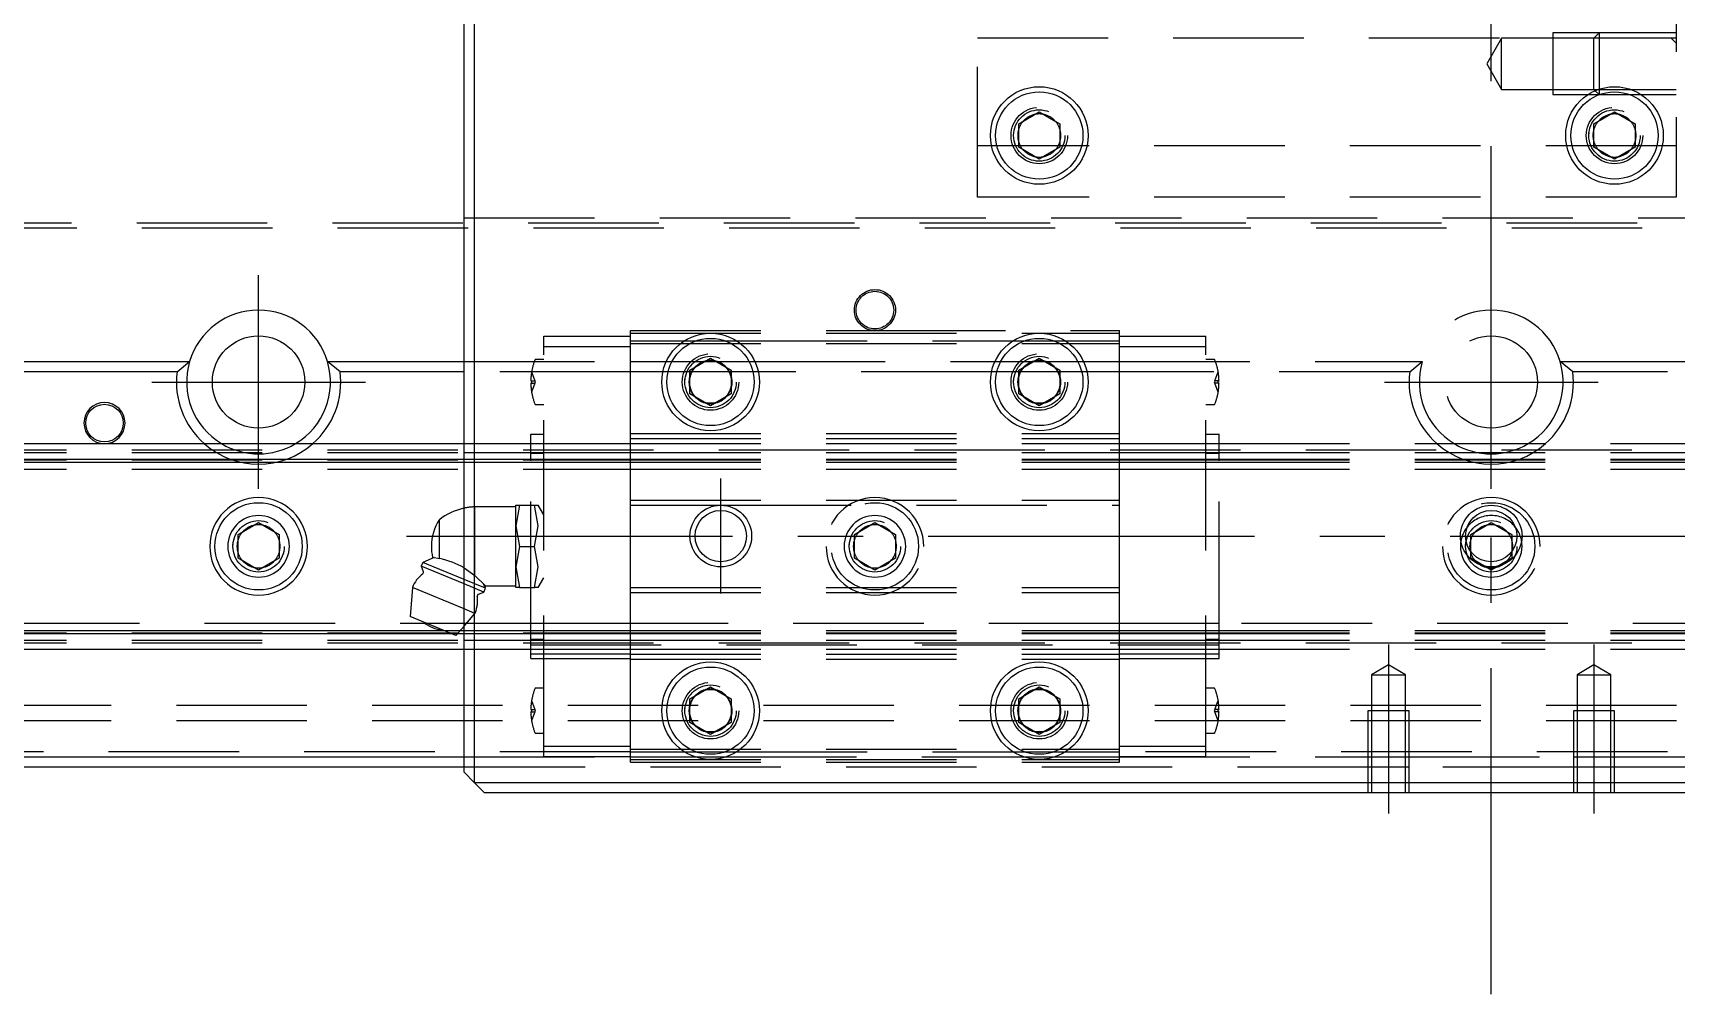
# Model space of a CAD drawing. Extents: x -10 to 1006, y -331 to 120.
# Drawn here: x 238 to 398, y -119.6 to -26 of the extents above; entities that cross this region are included whole.
import ezdxf

# ---------------------------------------------------------------- set-up
doc = ezdxf.new("R2010")
doc.units = 0
doc.linetypes.add('CENTER', pattern=[50.8, 31.75, -6.35, 6.35, -6.35])
doc.linetypes.add('DASHED', pattern=[19.05, 12.7, -6.35])
doc.layers.get('0').update_dxf_attribs({"linetype": 'CONTINUOUS'})
doc.layers.add('CENTER', color=1, linetype='CENTER')

msp = doc.modelspace()

# ---------------------------------------------------------------- linework, layer by layer
at = {"color": 7, "linetype": 'CONTINUOUS'}
for p, q in [((280, -98), (280, 98)), ((281, 99), (281, -99)), ((334, -34.85), (336, -33.69)), ((334, -37.15), (334, -34.85)), ((336, -33.69), (338, -34.85)), ((338, -34.85), (338, -37.15)), ((390, -34.85), (392, -33.69)), ((390, -37.15), (390, -34.85)), ((392, -33.69), (394, -34.85)), ((394, -34.85), (394, -37.15)), ((336, -38.31), (334, -37.15)), ((338, -37.15), (336, -38.31)), ((392, -38.31), (390, -37.15)), ((394, -37.15), (392, -38.31)), ((146.71, -58), (253.29, -58)), ((252.06, -59), (147.94, -59)), ((252.06, -59), (253.29, -58)), ((266.71, -58), (280, -58)), ((267.94, -59), (266.71, -58)), ((280, -59), (267.94, -59)), ((302, -58.85), (304, -57.69)), ((302, -61.15), (302, -58.85)), ((304, -57.69), (306, -58.85)), ((306, -58.85), (306, -61.15)), ((334, -58.85), (336, -57.69)), ((334, -61.15), (334, -58.85)), ((336, -57.69), (338, -58.85)), ((338, -58.85), (338, -61.15)), ((304, -62.31), (302, -61.15)), ((306, -61.15), (304, -62.31)), ((336, -62.31), (334, -61.15)), ((338, -61.15), (336, -62.31)), ((0, -66), (280, -66)), ((0, -67.52), (280, -67.52)), ((0, -67.8), (280, -67.8)), ((277.6, -77.18), (277.6, -73.4)), ((258, -74.85), (260, -73.69)), ((258, -77.15), (258, -74.85)), ((260, -73.69), (262, -74.85)), ((262, -74.85), (262, -77.15)), ((260, -78.31), (258, -77.15)), ((262, -77.15), (260, -78.31)), ((275.98, -77.56), (275.83, -77.93)), ((275.83, -77.93), (276.04, -78.44)), ((280, -79.66), (275.83, -77.93)), ((277.1, -77.09), (275.98, -77.56)), ((280, -79.22), (275.98, -77.56)), ((276.94, -77.07), (277.6, -77.18)), ((274.97, -80), (274.77, -82.84)), ((280, -82.09), (274.97, -80)), ((279.2, -84.68), (274.77, -82.84)), ((0, -84.2), (278.05, -84.2)), ((0, -84.48), (278.73, -84.48)), ((279.2, -84.68), (280, -83.76)), ((279.37, -84.48), (280, -84.48)), ((279.62, -84.2), (280, -84.2)), ((0, -86), (280, -86)), ((302, -90.85), (304, -89.69)), ((302, -93.15), (302, -90.85)), ((304, -89.69), (306, -90.85)), ((306, -90.85), (306, -93.15)), ((334, -90.85), (336, -89.69)), ((334, -93.15), (334, -90.85)), ((336, -89.69), (338, -90.85)), ((338, -90.85), (338, -93.15)), ((304, -94.31), (302, -93.15)), ((306, -93.15), (304, -94.31)), ((336, -94.31), (334, -93.15)), ((338, -93.15), (336, -94.31)), ((1, -96.5), (280, -96.5)), ((280, -97.5), (2, -97.5)), ((281, -99), (280, -98)), ((282, -100), (281, -99)), ((281, -99), (479, -99)), ((478, -100), (282, -100))]:
    msp.add_line(p, q, dxfattribs=at)
at = {"color": 3, "linetype": 'DASHED'}
for p, q in [((330, -42), (330, 42)), ((398, 42), (398, -42)), ((397.5, 26.5), (397.5, -26.5)), ((330, -26.5), (397.5, -26.5)), ((381, -26.51), (379.56, -29.01)), ((386, -26.51), (381, -26.51)), ((381, -29.01), (381, -26.51)), ((390.5, -26.01), (386, -26.01)), ((386, -26.01), (386, -32.01)), ((390, -26.51), (386, -26.51)), ((390.5, -26.01), (390, -26.51)), ((398, -26.51), (390, -26.51)), ((390, -31.51), (390, -26.51)), ((398, -26.01), (390.5, -26.01)), ((398, -26.01), (390.5, -26.01)), ((390.5, -26.01), (390.5, -31.49)), ((397.5, -26.5), (398, -27)), ((379.56, -29.01), (381, -31.51)), ((381, -31.51), (381, -29.01)), ((381, -31.51), (386, -31.51)), ((386, -31.51), (390, -31.51)), ((390, -31.51), (390.12, -31.64)), ((390, -31.51), (390.44, -31.51)), ((390.12, -31.64), (390.5, -32.01)), ((390.44, -31.51), (393.56, -31.51)), ((390.5, -31.49), (390.5, -32.01)), ((393.56, -31.51), (398, -31.51)), ((386, -32.01), (389.42, -32.01)), ((389.42, -32.01), (390.5, -32.01)), ((390.5, -32.01), (390.53, -32.01)), ((390.5, -32.01), (390.53, -32.01)), ((390.53, -32.01), (393.47, -32.01)), ((390.53, -32.01), (393.47, -32.01)), ((393.47, -32.01), (394.58, -32.01)), ((393.47, -32.01), (394.58, -32.01)), ((394.58, -32.01), (398, -32.01)), ((394.58, -32.01), (398, -32.01)), ((333.5, -36), (333.52, -35.7)), ((389.5, -36), (389.52, -35.7)), ((398, -37), (330, -37)), ((398, -42), (330, -42)), ((0.5, -44.5), (759.5, -44.5)), ((280, -44), (480, -44)), ((1, -45), (759, -45)), ((287.77, -55.55), (296.2, -55.55)), ((287.77, -56.55), (287.77, -55.55)), ((296.2, -56), (296.2, -55)), ((296.2, -55), (320, -55)), ((296.2, -55.25), (343.8, -55.25)), ((320, -55), (343.8, -55)), ((343.8, -56), (343.8, -55)), ((343.8, -55.55), (352.23, -55.55)), ((352.23, -56.55), (352.23, -55.55)), ((287.77, -95.45), (287.77, -56.55)), ((287.77, -56.55), (296.2, -56.55)), ((296.2, -65), (296.2, -56)), ((296.2, -56), (301.44, -56)), ((296.2, -56.25), (343.8, -56.25)), ((301.44, -56), (302.56, -56)), ((302.56, -56), (305.44, -56)), ((305.44, -56), (306.56, -56)), ((306.56, -56), (333.44, -56)), ((333.44, -56), (334.56, -56)), ((334.56, -56), (337.44, -56)), ((337.44, -56), (338.56, -56)), ((338.56, -56), (343.8, -56)), ((343.8, -65), (343.8, -56)), ((343.8, -56.55), (352.23, -56.55)), ((352.23, -95.45), (352.23, -56.55)), ((280, -58), (296.2, -58)), ((296.2, -59), (280, -59)), ((286.58, -59), (286.9, -59.9)), ((287.77, -57.8), (286.99, -57.8)), ((296.2, -58), (299.69, -58)), ((299.36, -59), (296.2, -59)), ((299.87, -59), (299.36, -59)), ((299.69, -58), (300.25, -58)), ((301.44, -59), (299.87, -59)), ((300.25, -58), (302.11, -58)), ((301.71, -59), (301.44, -59)), ((302, -59), (301.71, -59)), ((302.15, -59), (302, -59)), ((302.11, -58), (302.5, -58)), ((302.2, -59), (302.15, -59)), ((305.8, -59), (302.2, -59)), ((302.5, -58), (303.36, -58)), ((303.36, -58), (303.46, -58)), ((303.46, -58), (303.5, -58)), ((303.5, -58), (304.5, -58)), ((304.5, -58), (304.54, -58)), ((304.54, -58), (304.64, -58)), ((304.64, -58), (305.5, -58)), ((305.5, -58), (305.89, -58)), ((305.85, -59), (305.8, -59)), ((306, -59), (305.85, -59)), ((305.89, -58), (307.75, -58)), ((306.29, -59), (306, -59)), ((306.56, -59), (306.29, -59)), ((308.13, -59), (306.56, -59)), ((307.75, -58), (308.31, -58)), ((308.64, -59), (308.13, -59)), ((308.31, -58), (331.69, -58)), ((331.36, -59), (308.64, -59)), ((331.87, -59), (331.36, -59)), ((331.69, -58), (332.25, -58)), ((333.44, -59), (331.87, -59)), ((332.25, -58), (334.11, -58)), ((333.71, -59), (333.44, -59)), ((334, -59), (333.71, -59)), ((334.15, -59), (334, -59)), ((334.11, -58), (334.5, -58)), ((334.2, -59), (334.15, -59)), ((337.8, -59), (334.2, -59)), ((334.5, -58), (335.36, -58)), ((335.36, -58), (335.46, -58)), ((335.46, -58), (335.5, -58)), ((335.5, -58), (336.5, -58)), ((336.5, -58), (336.54, -58)), ((336.54, -58), (336.64, -58)), ((336.64, -58), (337.5, -58)), ((337.5, -58), (337.89, -58)), ((337.85, -59), (337.8, -59)), ((338, -59), (337.85, -59)), ((337.89, -58), (339.75, -58)), ((338.29, -59), (338, -59)), ((338.56, -59), (338.29, -59)), ((340.13, -59), (338.56, -59)), ((339.75, -58), (340.31, -58)), ((340.64, -59), (340.13, -59)), ((340.31, -58), (343.8, -58)), ((343.8, -59), (340.64, -59)), ((343.8, -58), (373.29, -58)), ((372.06, -59), (343.8, -59)), ((353.01, -57.8), (352.23, -57.8)), ((353.1, -59.9), (353.42, -59)), ((372.06, -59), (373.29, -58)), ((386.71, -58), (416.2, -58)), ((387.94, -59), (386.71, -58)), ((416.2, -59), (387.94, -59)), ((286.5, -59.9), (286.58, -59.9)), ((286.58, -60.1), (286.5, -60.1)), ((286.58, -59.9), (286.9, -59.9)), ((286.58, -59.9), (286.58, -60.1)), ((286.9, -60.1), (286.58, -61)), ((286.58, -60.1), (286.9, -60.1)), ((286.9, -59.9), (286.94, -60)), ((286.9, -60.1), (286.94, -60)), ((301.5, -60), (301.53, -59.59)), ((333.5, -60), (333.53, -59.59)), ((353.1, -59.9), (353.06, -60)), ((353.1, -60.1), (353.06, -60)), ((353.42, -59.9), (353.1, -59.9)), ((353.42, -61), (353.1, -60.1)), ((353.42, -60.1), (353.1, -60.1)), ((353.42, -60.1), (353.42, -59.9)), ((353.42, -59.9), (353.5, -59.9)), ((353.5, -60.1), (353.42, -60.1)), ((286.99, -62.2), (287.77, -62.2)), ((352.23, -62.2), (353.01, -62.2)), ((286.5, -65.07), (287.77, -65.07)), ((286.5, -67.67), (286.5, -65.07)), ((286.5, -65.08), (287.77, -65.08)), ((296.2, -65.5), (296.2, -65)), ((296.2, -65), (343.8, -65)), ((296.2, -71.5), (296.2, -65.5)), ((296.2, -65.5), (343.8, -65.5)), ((343.8, -65.5), (343.8, -65)), ((343.8, -71.5), (343.8, -65.5)), ((352.23, -65.07), (353.5, -65.07)), ((352.23, -65.08), (353.5, -65.08)), ((353.5, -67.67), (353.5, -65.07)), ((0, -66.6), (760, -66.6)), ((0, -66.85), (280, -66.85)), ((280, -66), (286.5, -66)), ((280, -66.85), (286.5, -66.85)), ((286.5, -66), (296.2, -66)), ((286.5, -66.85), (296.2, -66.85)), ((286.5, -66.92), (287.77, -66.92)), ((296.2, -66), (343.8, -66)), ((296.2, -66.85), (343.8, -66.85)), ((343.8, -66), (353.5, -66)), ((343.8, -66.85), (353.5, -66.85)), ((352.23, -66.92), (353.5, -66.92)), ((353.5, -66), (406.5, -66)), ((353.5, -66.85), (406.5, -66.85)), ((0, -67.58), (286.5, -67.58)), ((0, -68.5), (286.5, -68.5)), ((280, -67.52), (286.5, -67.52)), ((280, -67.8), (286.5, -67.8)), ((286.5, -67.52), (296.2, -67.52)), ((286.5, -67.58), (296.2, -67.58)), ((286.5, -84.33), (286.5, -67.67)), ((286.5, -67.8), (296.2, -67.8)), ((286.5, -68.5), (296.2, -68.5)), ((296.2, -67.52), (343.8, -67.52)), ((296.2, -67.58), (343.8, -67.58)), ((296.2, -67.8), (343.8, -67.8)), ((296.2, -68.5), (343.8, -68.5)), ((343.8, -67.52), (353.5, -67.52)), ((343.8, -67.58), (353.5, -67.58)), ((343.8, -67.8), (353.5, -67.8)), ((343.8, -68.5), (353.5, -68.5)), ((353.5, -67.52), (406.5, -67.52)), ((353.5, -67.58), (406.5, -67.58)), ((353.5, -84.33), (353.5, -67.67)), ((353.5, -67.8), (406.5, -67.8)), ((353.5, -68.5), (406.5, -68.5)), ((296.2, -71.5), (343.8, -71.5)), ((296.2, -72), (296.2, -71.5)), ((343.8, -72), (343.8, -71.5)), ((285.04, -72.15), (281.04, -72.15)), ((281.04, -78.83), (281.04, -72.15)), ((285.04, -74), (285.04, -72)), ((285.04, -72), (285.4, -72)), ((285.4, -72), (285.04, -74)), ((285.4, -72), (286.87, -72)), ((286.87, -72), (287.22, -72)), ((287.22, -74), (286.87, -72)), ((287.77, -72.94), (287.22, -72)), ((296.2, -80), (296.2, -72)), ((296.2, -72), (305, -72)), ((305, -72), (343.8, -72)), ((343.8, -80), (343.8, -72)), ((285.04, -74), (285.4, -76)), ((285.04, -78), (285.04, -74)), ((286.87, -76), (287.22, -74)), ((318, -74.85), (320, -73.69)), ((318, -77.15), (318, -74.85)), ((320, -73.69), (322, -74.85)), ((322, -74.85), (322, -77.15)), ((378, -74.85), (380, -73.69)), ((378, -76.5), (378, -74.85)), ((380, -73.69), (382, -74.85)), ((382, -74.85), (382, -76.5)), ((257.5, -76), (257.53, -75.59)), ((285.4, -76), (285.04, -78)), ((285.4, -76), (286.87, -76)), ((287.22, -78), (286.87, -76)), ((317.5, -76), (317.53, -75.59)), ((377.5, -76), (377.53, -75.59)), ((378, -77.15), (378, -76.5)), ((382, -76.5), (382, -77.15)), ((280, -78.1), (281.04, -78.83)), ((285.04, -80), (285.04, -78)), ((285.04, -78), (285.4, -80)), ((286.87, -80), (287.22, -78)), ((320, -78.31), (318, -77.15)), ((322, -77.15), (320, -78.31)), ((380, -78.31), (378, -77.15)), ((382, -77.15), (380, -78.31)), ((282.08, -80.08), (280, -79.22)), ((281.93, -80.45), (280, -79.66)), ((281.04, -78.83), (282.08, -79.85)), ((282.08, -80.08), (281.9, -79.64)), ((282.08, -79.85), (285.04, -79.85)), ((287.22, -80), (287.77, -79.06)), ((281.42, -80.66), (281.93, -80.45)), ((281.93, -80.45), (282.08, -80.08)), ((285.4, -80), (285.04, -80)), ((285.4, -80), (286.87, -80)), ((287.22, -80), (286.87, -80)), ((296.2, -80.5), (296.2, -80)), ((296.2, -80), (343.8, -80)), ((296.2, -86.5), (296.2, -80.5)), ((296.2, -80.5), (343.8, -80.5)), ((343.8, -80.5), (343.8, -80)), ((343.8, -86.5), (343.8, -80.5)), ((281.07, -82.53), (280, -82.09)), ((280, -83.76), (281.07, -82.53)), ((286.5, -83.5), (0, -83.5)), ((0, -84.42), (286.5, -84.42)), ((278.05, -84.2), (279.62, -84.2)), ((278.73, -84.48), (279.37, -84.48)), ((280, -84.2), (286.5, -84.2)), ((280, -84.48), (286.5, -84.48)), ((296.2, -83.5), (286.5, -83.5)), ((286.5, -84.2), (296.2, -84.2)), ((286.5, -86.93), (286.5, -84.33)), ((286.5, -84.42), (296.2, -84.42)), ((286.5, -84.48), (296.2, -84.48)), ((343.8, -83.5), (296.2, -83.5)), ((296.2, -84.2), (343.8, -84.2)), ((296.2, -84.42), (343.8, -84.42)), ((296.2, -84.48), (343.8, -84.48)), ((353.5, -83.5), (343.8, -83.5)), ((343.8, -84.2), (353.5, -84.2)), ((343.8, -84.42), (353.5, -84.42)), ((343.8, -84.48), (353.5, -84.48)), ((406.5, -83.5), (353.5, -83.5)), ((353.5, -84.2), (406.5, -84.2)), ((353.5, -86.93), (353.5, -84.33)), ((353.5, -84.42), (406.5, -84.42)), ((353.5, -84.48), (406.5, -84.48)), ((0, -85.15), (280, -85.15)), ((0, -85.4), (760, -85.4)), ((280, -85.15), (286.5, -85.15)), ((280, -86), (286.5, -86)), ((287.77, -85.08), (286.5, -85.08)), ((286.5, -85.15), (296.2, -85.15)), ((286.5, -85.6), (353.5, -85.6)), ((286.5, -86), (296.2, -86)), ((296.2, -85.15), (343.8, -85.15)), ((296.2, -86), (343.8, -86)), ((343.8, -85.15), (353.5, -85.15)), ((343.8, -86), (353.5, -86)), ((353.5, -85.08), (352.23, -85.08)), ((353.5, -85.15), (406.5, -85.15)), ((353.5, -86), (406.5, -86)), ((286.5, -86.46), (287.77, -86.46)), ((286.5, -86.92), (287.77, -86.92)), ((286.5, -86.93), (287.77, -86.93)), ((287.77, -86.46), (296.2, -86.46)), ((287.77, -86.93), (296.2, -86.93)), ((296.2, -87), (296.2, -86.5)), ((296.2, -86.5), (343.8, -86.5)), ((296.2, -96), (296.2, -87)), ((296.2, -87), (343.8, -87)), ((343.8, -86.46), (352.23, -86.46)), ((343.8, -87), (343.8, -86.5)), ((343.8, -86.93), (352.23, -86.93)), ((343.8, -96), (343.8, -87)), ((352.23, -86.46), (353.5, -86.46)), ((352.23, -86.92), (353.5, -86.92)), ((352.23, -86.93), (353.5, -86.93)), ((370, -87.55), (368.35, -88.5)), ((371.65, -88.5), (370, -87.55)), ((390, -87.55), (388.35, -88.5)), ((391.65, -88.5), (390, -87.55)), ((368.35, -88.5), (368.35, -92)), ((368.35, -88.5), (371.65, -88.5)), ((371.65, -92), (371.65, -88.5)), ((388.35, -88.5), (388.35, -92)), ((388.35, -88.5), (391.65, -88.5)), ((391.65, -92), (391.65, -88.5)), ((286.58, -91), (286.9, -91.9)), ((287.77, -89.8), (286.99, -89.8)), ((353.01, -89.8), (352.23, -89.8)), ((353.1, -91.9), (353.42, -91)), ((760, -91.5), (0, -91.5)), ((286.5, -91.9), (286.58, -91.9)), ((286.58, -92.1), (286.5, -92.1)), ((286.58, -91.9), (286.9, -91.9)), ((286.58, -91.9), (286.58, -92.1)), ((286.9, -92.1), (286.58, -93)), ((286.58, -92.1), (286.9, -92.1)), ((286.9, -91.9), (286.94, -92)), ((286.9, -92.1), (286.94, -92)), ((301.5, -92), (301.53, -91.59)), ((333.5, -92), (333.53, -91.59)), ((353.1, -91.9), (353.06, -92)), ((353.1, -92.1), (353.06, -92)), ((353.42, -91.9), (353.1, -91.9)), ((353.42, -93), (353.1, -92.1)), ((353.42, -92.1), (353.1, -92.1)), ((353.42, -92.1), (353.42, -91.9)), ((353.42, -91.9), (353.5, -91.9)), ((353.5, -92.1), (353.42, -92.1)), ((368, -92), (368, -100)), ((372, -92), (368, -92)), ((368.35, -92), (368.35, -100)), ((371.65, -100), (371.65, -92)), ((372, -100), (372, -92)), ((388, -92), (388, -100)), ((392, -92), (388, -92)), ((388.35, -92), (388.35, -100)), ((391.65, -100), (391.65, -92)), ((392, -100), (392, -92)), ((760, -93), (0, -93)), ((286.99, -94.2), (287.77, -94.2)), ((352.23, -94.2), (353.01, -94.2)), ((287.77, -95.45), (296.2, -95.45)), ((287.77, -96.45), (287.77, -95.45)), ((296.2, -95.75), (343.8, -95.75)), ((343.8, -95.45), (352.23, -95.45)), ((352.23, -96.45), (352.23, -95.45)), ((296.2, -96), (0.5, -96)), ((280, -96.5), (296.2, -96.5)), ((368, -97.5), (280, -97.5)), ((287.77, -96.45), (296.2, -96.45)), ((296.2, -97), (296.2, -96)), ((296.2, -96), (301.44, -96)), ((296.2, -96.5), (302.48, -96.5)), ((296.2, -96.75), (343.8, -96.75)), ((296.2, -97), (343.8, -97)), ((301.44, -96), (302.56, -96)), ((302.48, -96.5), (305.52, -96.5)), ((302.56, -96), (305.44, -96)), ((305.44, -96), (306.56, -96)), ((305.52, -96.5), (334.48, -96.5)), ((306.56, -96), (333.44, -96)), ((333.44, -96), (334.56, -96)), ((334.48, -96.5), (337.52, -96.5)), ((334.56, -96), (337.44, -96)), ((337.44, -96), (338.56, -96)), ((337.52, -96.5), (343.8, -96.5)), ((338.56, -96), (343.8, -96)), ((343.8, -97), (343.8, -96)), ((416.2, -96), (343.8, -96)), ((343.8, -96.45), (352.23, -96.45)), ((343.8, -96.5), (368, -96.5)), ((368, -96.5), (372, -96.5)), ((372, -97.5), (368, -97.5)), ((372, -96.5), (388, -96.5)), ((388, -97.5), (372, -97.5)), ((388, -96.5), (392, -96.5)), ((392, -97.5), (388, -97.5)), ((392, -96.5), (416.2, -96.5)), ((480, -97.5), (392, -97.5))]:
    msp.add_line(p, q, dxfattribs=at)
at = {"color": 7, "linetype": 'CONTINUOUS'}
for centre, radius in [((336, -36), 4.75), ((336, -36), 4.25), ((392, -36), 4.75), ((392, -36), 4.25), ((260, -60), 4.5), ((304, -60), 4.75), ((304, -60), 4.25), ((336, -60), 4.75), ((336, -60), 4.25), ((260, -76), 4.25), ((305, -75), 2.5), ((380, -75), 3), ((380, -75), 2.5), ((304, -92), 4.75), ((304, -92), 4.25), ((336, -92), 4.75), ((336, -92), 4.25)]:
    msp.add_circle(centre, radius, dxfattribs=at)
at = {"color": 3, "linetype": 'DASHED'}
for centre, radius in [((336, -36), 2.75), ((336, -36), 2.5), ((392, -36), 2.75), ((392, -36), 2.5), ((320, -53), 2), ((320, -53), 1.83), ((380, -60), 4.5), ((304, -60), 2.75), ((304, -60), 2.5), ((336, -60), 2.75), ((336, -60), 2.5), ((304, -60), 2.07), ((336, -60), 2.07), ((320, -76), 4.25), ((380, -76), 4.25), ((260, -76), 2.5), ((320, -76), 2.5), ((380, -76), 2.5), ((304, -92), 2.75), ((304, -92), 2.5), ((336, -92), 2.75), ((336, -92), 2.5), ((304, -92), 2.07), ((336, -92), 2.07)]:
    msp.add_circle(centre, radius, dxfattribs=at)
at = {"color": 3, "linetype": 'CONTINUOUS'}
for centre, radius in [((245, -64), 1.83), ((305, -75), 3)]:
    msp.add_circle(centre, radius, dxfattribs=at)
at = {"color": 3, "linetype": 'DASHED'}
for centre, radius, start, end in [((336, -36), 2.1, 137.7528, 162.2472), ((336, -36), 2.1, 102.2472, 137.7528), ((336, -36), 2.1, 77.7528, 102.2472), ((336, -36), 2.1, 42.2472, 77.7528), ((336, -36), 2.1, 17.7528, 42.2472), ((392, -36), 2.1, 137.7528, 162.2472), ((392, -36), 2.1, 102.2472, 137.7528), ((392, -36), 2.1, 77.7528, 102.2472), ((392, -36), 2.1, 42.2472, 77.7528), ((392, -36), 2.1, 17.7528, 42.2472), ((336, -36), 2.1, 162.2472, 180), ((336, -36), 2.1, 180, 197.7528), ((336, -36), 2.1, 197.7528, 222.2472), ((336, -36), 2.1, 317.7528, 342.2472), ((336, -36), 2.1, 342.2472, 17.7528), ((392, -36), 2.1, 162.2472, 180), ((392, -36), 2.1, 180, 197.7528), ((392, -36), 2.1, 197.7528, 222.2472), ((392, -36), 2.1, 317.7528, 342.2472), ((392, -36), 2.1, 342.2472, 17.7528), ((336, -36), 2.1, 222.2472, 257.7528), ((336, -36), 2.1, 257.7528, 282.2472), ((336, -36), 2.1, 282.2472, 317.7528), ((392, -36), 2.1, 222.2472, 257.7528), ((392, -36), 2.1, 257.7528, 282.2472), ((392, -36), 2.1, 282.2472, 317.7528), ((380, -60), 7, 16.6015, 163.3985), ((292.5, -60), 6, 170.4203, 179.0449), ((292.5, -60), 6, 159.1494, 170.4059), ((286.99, -57.9), 0.1, 90, 159.1494), ((304, -60), 2.06, 134.0859, 165.9141), ((304, -60), 2.1, 137.7528, 162.2472), ((304, -60), 2.1, 102.2472, 137.7528), ((304, -60), 2.06, 105.9141, 134.0859), ((304, -60), 2.06, 74.0859, 105.9141), ((304, -60), 2.1, 77.7528, 102.2472), ((304, -60), 2.1, 42.2472, 77.7528), ((304, -60), 2.06, 45.9141, 74.0859), ((304, -60), 2.06, 14.0859, 45.9141), ((304, -60), 2.1, 17.7528, 42.2472), ((336, -60), 2.06, 134.0859, 165.9141), ((336, -60), 2.1, 137.7528, 162.2472), ((336, -60), 2.1, 102.2472, 137.7528), ((336, -60), 2.06, 105.9141, 134.0859), ((336, -60), 2.06, 74.0859, 105.9141), ((336, -60), 2.1, 77.7528, 102.2472), ((336, -60), 2.1, 42.2472, 77.7528), ((336, -60), 2.06, 45.9141, 74.0859), ((336, -60), 2.06, 14.0859, 45.9141), ((336, -60), 2.1, 17.7528, 42.2472), ((353.01, -57.9), 0.1, 20.8506, 90), ((347.5, -60), 6, 9.5941, 20.8506), ((347.5, -60), 6, 0.9551, 9.5797), ((380, -60), 8, 172.8192, 228.5904), ((380, -60), 7, 163.3985, 238.9973), ((380, -60), 7, 301.0027, 16.6015), ((380, -60), 8, 311.4096, 7.1808), ((292.5, -60), 6, 180.9551, 189.5797), ((304, -60), 2.1, 162.2472, 180), ((304, -60), 2.1, 180, 197.7528), ((304, -60), 2.06, 165.9141, 194.0859), ((304, -60), 2.06, 194.0859, 225.9141), ((304, -60), 2.1, 197.7528, 222.2472), ((304, -60), 2.06, 314.0859, 345.9141), ((304, -60), 2.1, 317.7528, 342.2472), ((304, -60), 2.1, 342.2472, 17.7528), ((304, -60), 2.06, 0, 14.0859), ((304, -60), 2.06, 345.9141, 0), ((336, -60), 2.1, 162.2472, 180), ((336, -60), 2.1, 180, 197.7528), ((336, -60), 2.06, 165.9141, 194.0859), ((336, -60), 2.06, 194.0859, 225.9141), ((336, -60), 2.1, 197.7528, 222.2472), ((336, -60), 2.06, 314.0859, 345.9141), ((336, -60), 2.1, 317.7528, 342.2472), ((336, -60), 2.1, 342.2472, 17.7528), ((336, -60), 2.06, 0, 14.0859), ((336, -60), 2.06, 345.9141, 0), ((347.5, -60), 6, 350.4203, 359.0449), ((292.5, -60), 6, 189.5941, 200.8506), ((286.99, -62.1), 0.1, 200.8506, 270), ((304, -60), 2.1, 222.2472, 257.7528), ((304, -60), 2.06, 225.9141, 254.0859), ((304, -60), 2.06, 254.0859, 285.9141), ((304, -60), 2.1, 257.7528, 282.2472), ((304, -60), 2.1, 282.2472, 317.7528), ((304, -60), 2.06, 285.9141, 314.0859), ((336, -60), 2.1, 222.2472, 257.7528), ((336, -60), 2.06, 225.9141, 254.0859), ((336, -60), 2.06, 254.0859, 285.9141), ((336, -60), 2.1, 257.7528, 282.2472), ((336, -60), 2.1, 282.2472, 317.7528), ((336, -60), 2.06, 285.9141, 314.0859), ((353.01, -62.1), 0.1, 270, 339.1494), ((347.5, -60), 6, 339.1494, 350.4059), ((260, -60), 8, 228.5904, 311.4096), ((260, -60), 7, 238.9973, 301.0027), ((380, -60), 8, 228.5904, 311.4096), ((380, -60), 7, 238.9973, 301.0027), ((320, -76), 4.75, 0, 180), ((380, -76), 4.75, 0, 180), ((260, -76), 3, 0, 180), ((281.27, -78.15), 6, 92.1786, 102.2311), ((320, -76), 3, 0, 180), ((380, -76), 3, 38.6822, 141.3178), ((260, -76), 2.1, 137.7528, 162.2472), ((260, -76), 2.1, 102.2472, 137.7528), ((260, -76), 2.1, 77.7528, 102.2472), ((260, -76), 2.1, 42.2472, 77.7528), ((260, -76), 2.1, 17.7528, 42.2472), ((320, -76), 2.1, 137.7528, 162.2472), ((320, -76), 2.1, 102.2472, 137.7528), ((320, -76), 2.1, 77.7528, 102.2472), ((320, -76), 2.1, 42.2472, 77.7528), ((320, -76), 2.1, 17.7528, 42.2472), ((380, -76), 3, 141.3178, 180), ((380, -76), 2.1, 137.7528, 162.2472), ((380, -76), 2.1, 102.2472, 137.7528), ((380, -76), 2.1, 77.7528, 102.2472), ((380, -76), 2.1, 42.2472, 77.7528), ((380, -76), 2.1, 17.7528, 42.2472), ((380, -76), 3, 0, 38.6822), ((260, -76), 3, 180, 0), ((260, -76), 2.1, 162.2472, 180), ((260, -76), 2.1, 180, 197.7528), ((260, -76), 2.1, 197.7528, 222.2472), ((260, -76), 2.1, 317.7528, 342.2472), ((260, -76), 2.1, 342.2472, 17.7528), ((320, -76), 4.75, 180, 0), ((320, -76), 3, 180, 0), ((320, -76), 2.1, 162.2472, 180), ((320, -76), 2.1, 180, 197.7528), ((320, -76), 2.1, 197.7528, 222.2472), ((320, -76), 2.1, 257.7528, 342.2472), ((320, -76), 2.1, 342.2472, 17.7528), ((380, -76), 4.75, 180, 0), ((380, -76), 3, 180, 0), ((380, -76), 2.1, 162.2472, 180), ((380, -76), 2.1, 180, 191.537), ((380, -76), 2.1, 191.537, 197.7528), ((380, -76), 2.1, 197.7528, 222.2472), ((380, -76), 2.1, 317.7528, 342.2472), ((380, -76), 2.1, 348.463, 17.7528), ((380, -76), 2.1, 342.2472, 348.463), ((260, -76), 2.1, 222.2472, 257.7528), ((260, -76), 2.1, 257.7528, 282.2472), ((260, -76), 2.1, 282.2472, 317.7528), ((320, -76), 2.1, 222.2472, 257.7528), ((380, -76), 2.1, 222.2472, 257.7528), ((380, -76), 2.1, 257.7528, 282.2472), ((380, -76), 2.1, 282.2472, 317.7528), ((278.02, -81.27), 3.3, 337.5002, 6.8361), ((281.49, -80.85), 0.2, 112.5015, 186.8388), ((292.5, -92), 6, 170.4203, 179.0449), ((292.5, -92), 6, 159.1494, 170.4059), ((286.99, -89.9), 0.1, 90, 159.1494), ((304, -92), 2.06, 134.0859, 165.9141), ((304, -92), 2.1, 137.7528, 162.2472), ((304, -92), 2.1, 102.2472, 137.7528), ((304, -92), 2.06, 105.9141, 134.0859), ((304, -92), 2.06, 74.0859, 105.9141), ((304, -92), 2.1, 77.7528, 102.2472), ((304, -92), 2.1, 42.2472, 77.7528), ((304, -92), 2.06, 45.9141, 74.0859), ((304, -92), 2.06, 14.0859, 45.9141), ((304, -92), 2.1, 17.7528, 42.2472), ((336, -92), 2.06, 134.0859, 165.9141), ((336, -92), 2.1, 137.7528, 162.2472), ((336, -92), 2.1, 102.2472, 137.7528), ((336, -92), 2.06, 105.9141, 134.0859), ((336, -92), 2.06, 74.0859, 105.9141), ((336, -92), 2.1, 77.7528, 102.2472), ((336, -92), 2.1, 42.2472, 77.7528), ((336, -92), 2.06, 45.9141, 74.0859), ((336, -92), 2.06, 14.0859, 45.9141), ((336, -92), 2.1, 17.7528, 42.2472), ((353.01, -89.9), 0.1, 20.8506, 90), ((347.5, -92), 6, 9.5941, 20.8506), ((347.5, -92), 6, 0.9551, 9.5797), ((292.5, -92), 6, 180.9551, 189.5797), ((304, -92), 2.1, 162.2472, 180), ((304, -92), 2.1, 180, 197.7528), ((304, -92), 2.06, 165.9141, 194.0859), ((304, -92), 2.06, 194.0859, 225.9141), ((304, -92), 2.1, 197.7528, 222.2472), ((304, -92), 2.06, 314.0859, 345.9141), ((304, -92), 2.1, 317.7528, 342.2472), ((304, -92), 2.1, 342.2472, 17.7528), ((304, -92), 2.06, 0, 14.0859), ((304, -92), 2.06, 345.9141, 0), ((336, -92), 2.1, 162.2472, 180), ((336, -92), 2.1, 180, 197.7528), ((336, -92), 2.06, 165.9141, 194.0859), ((336, -92), 2.06, 194.0859, 225.9141), ((336, -92), 2.1, 197.7528, 222.2472), ((336, -92), 2.06, 314.0859, 345.9141), ((336, -92), 2.1, 317.7528, 342.2472), ((336, -92), 2.1, 342.2472, 17.7528), ((336, -92), 2.06, 0, 14.0859), ((336, -92), 2.06, 345.9141, 0), ((347.5, -92), 6, 350.4203, 359.0449), ((292.5, -92), 6, 189.5941, 200.8506), ((286.99, -94.1), 0.1, 200.8506, 270), ((304, -92), 2.1, 222.2472, 257.7528), ((304, -92), 2.06, 225.9141, 254.0859), ((304, -92), 2.06, 254.0859, 285.9141), ((304, -92), 2.1, 257.7528, 282.2472), ((304, -92), 2.1, 282.2472, 317.7528), ((304, -92), 2.06, 285.9141, 314.0859), ((336, -92), 2.1, 222.2472, 257.7528), ((336, -92), 2.06, 225.9141, 254.0859), ((336, -92), 2.06, 254.0859, 285.9141), ((336, -92), 2.1, 257.7528, 282.2472), ((336, -92), 2.1, 282.2472, 317.7528), ((336, -92), 2.06, 285.9141, 314.0859), ((353.01, -94.1), 0.1, 270, 339.1494), ((347.5, -92), 6, 339.1494, 350.4059)]:
    msp.add_arc(centre, radius, start, end, dxfattribs=at)
at = {"color": 7, "linetype": 'CONTINUOUS'}
for centre, radius, start, end in [((260, -60), 7, 16.6015, 163.3985), ((260, -60), 8, 172.8192, 228.5904), ((260, -60), 7, 163.3985, 238.9973), ((260, -60), 7, 301.0027, 16.6015), ((260, -60), 8, 311.4096, 7.1808), ((245, -64), 2, 270, 180), ((245, -64), 2, 180, 270), ((260, -76), 4.75, 0, 180), ((281.52, -76), 4.7, 146.4139, 179.9998), ((281.27, -78.15), 6, 102.2311, 127.7262), ((260, -76), 4.75, 180, 0), ((281.52, -76), 4.7, 180.0002, 193.1788), ((275.97, -85.01), 8, 59.7377, 78.2356), ((278.02, -81.27), 3.3, 128.1639, 157.4998), ((275.86, -78.51), 0.2, 308.1612, 22.4985), ((278.15, -80.95), 3.2, 229.2906, 247.5), ((278.15, -80.95), 3.2, 247.5, 265.7094)]:
    msp.add_arc(centre, radius, start, end, dxfattribs=at)
at = {"layer": 'CENTER', "color": 1, "linetype": 'CENTER'}
for p, q in [((380, -119.6), (380, 119.6)), ((260, -70.4), (260, -49.6)), ((380, -70.4), (380, -49.6)), ((249.6, -60), (270.4, -60)), ((369.6, -60), (390.4, -60)), ((305, -80.6), (305, -69.4)), ((274.4, -75), (485.6, -75)), ((370, -85.55), (370, -102)), ((390, -85.55), (390, -102))]:
    msp.add_line(p, q, dxfattribs=at)

doc.saveas('drawing.dxf')
